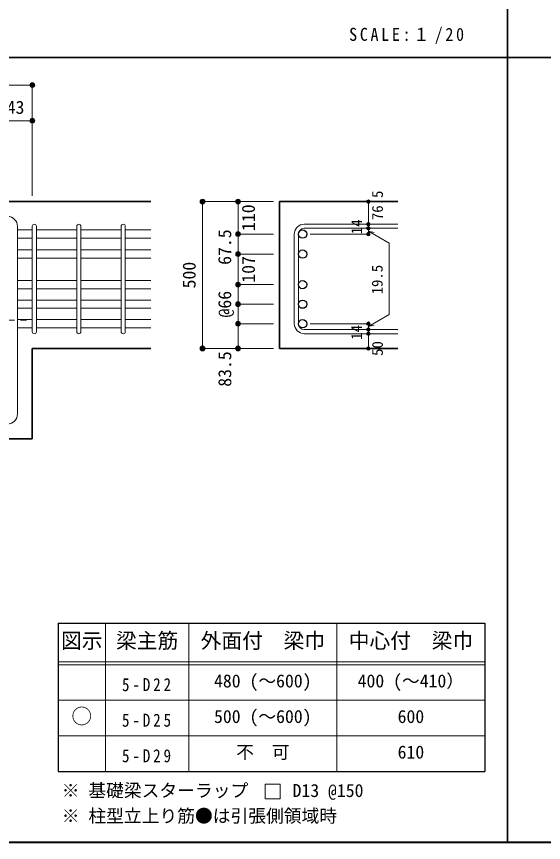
# Model space of a CAD drawing. Units: millimetres at full size, sheet at 1:20; details may follow other scales. Extents: x -3982 to 3969, y -2797 to 2801.
# Drawn here: x -2407 to -628, y -2797 to -10 of the extents above; entities that cross this region are included whole.
import ezdxf
from ezdxf.enums import TextEntityAlignment as Align

# ---------------------------------------------------------------- set-up
doc = ezdxf.new("R2010")
doc.units = ezdxf.units.MM
doc.header["$LTSCALE"] = 20
doc.header["$PDMODE"] = 32
doc.header["$PDSIZE"] = 12
doc.linetypes.add('CHAIN1', pattern=[8, 5, -1, 1, -1])
for name, color, linetype, lineweight in [('6-1_躯体線', 2, 'Continuous', 35), ('6-4_フープ', 7, 'Continuous', 18), ('6-5_梁主筋', 7, 'Continuous', 18), ('6-6_S.T.P.', 7, 'Continuous', 18), ('6-7_文字', 7, 'Continuous', 18), ('6-D_寸法', 4, 'Continuous', 9), ('6-E_枠', 7, 'Continuous', 18), ('F-0_枠', 6, 'Continuous', 40)]:
    doc.layers.add(name, color=color, linetype=linetype, lineweight=lineweight)
doc.styles.add('ＭＳ ゴシック', font='')
doc.styles.get('ＭＳ ゴシック').set_extended_font_data('MS Gothic')

msp = doc.modelspace()

# ---------------------------------------------------------------- linework, layer by layer
at = {"layer": '6-1_躯体線'}
for p, q in [((-1953.87, -634.67), (-3153.87, -634.67)), ((-1519.2, -634.67), (-1119.2, -634.67)), ((-1519.2, -634.67), (-1519.2, -1130.17)), ((-2353.87, -1434.67), (-2353.87, -1130.17)), ((-1953.87, -1130.17), (-2353.87, -1130.17)), ((-1519.2, -1130.17), (-1119.2, -1130.17)), ((-2353.87, -1434.67), (-2453.37, -1434.67))]:
    msp.add_line(p, q, dxfattribs=at)
at = {"layer": '6-4_フープ'}
msp.add_line((-2403.87, -1351.17), (-2403.87, -718.17), dxfattribs=at)
for centre, start, end in [((-2437.37, -718.17), 0, 90), ((-2437.37, -1351.17), 270, 0)]:
    msp.add_arc(centre, 33.5, start, end, dxfattribs=at)
at = {"layer": '6-5_梁主筋'}
for p, q in [((-2353.87, -730.28), (-2403.87, -730.28)), ((-2203.87, -730.28), (-2339.87, -730.28)), ((-2053.87, -730.28), (-2189.87, -730.28)), ((-1953.87, -730.28), (-2039.87, -730.28)), ((-2353.87, -758.28), (-2403.87, -758.28)), ((-2203.87, -758.28), (-2339.87, -758.28)), ((-2053.87, -758.28), (-2189.87, -758.28)), ((-1953.87, -758.28), (-2039.87, -758.28)), ((-2353.87, -797.67), (-2403.87, -797.67)), ((-2203.87, -797.67), (-2339.87, -797.67)), ((-2053.87, -797.67), (-2189.87, -797.67)), ((-1953.87, -797.67), (-2039.87, -797.67)), ((-2353.87, -825.67), (-2403.87, -825.67)), ((-2203.87, -825.67), (-2339.87, -825.67)), ((-2053.87, -825.67), (-2189.87, -825.67)), ((-1953.87, -825.67), (-2039.87, -825.67)), ((-2353.87, -900.67), (-2403.87, -900.67)), ((-2203.87, -900.67), (-2339.87, -900.67)), ((-2053.87, -900.67), (-2189.87, -900.67)), ((-1953.87, -900.67), (-2039.87, -900.67)), ((-2353.87, -928.67), (-2403.87, -928.67)), ((-2203.87, -928.67), (-2339.87, -928.67)), ((-2053.87, -928.67), (-2189.87, -928.67)), ((-1953.87, -928.67), (-2039.87, -928.67)), ((-2353.87, -966.67), (-2403.87, -966.67)), ((-2203.87, -966.67), (-2339.87, -966.67)), ((-2053.87, -966.67), (-2189.87, -966.67)), ((-1953.87, -966.67), (-2039.87, -966.67)), ((-2353.87, -994.67), (-2403.87, -994.67)), ((-2203.87, -994.67), (-2339.87, -994.67)), ((-2053.87, -994.67), (-2189.87, -994.67)), ((-1953.87, -994.67), (-2039.87, -994.67)), ((-2353.87, -1032.67), (-2403.87, -1032.67)), ((-2203.87, -1032.67), (-2339.87, -1032.67)), ((-2053.87, -1032.67), (-2189.87, -1032.67)), ((-1953.87, -1032.67), (-2039.87, -1032.67)), ((-2353.87, -1060.67), (-2403.87, -1060.67)), ((-2203.87, -1060.67), (-2339.87, -1060.67)), ((-2053.87, -1060.67), (-2189.87, -1060.67)), ((-1953.87, -1060.67), (-2039.87, -1060.67))]:
    msp.add_line(p, q, dxfattribs=at)
at = {"layer": '6-5_梁主筋', "color": 3, "lineweight": 25}
for centre in [(-1441.2, -744.28), (-1441.2, -811.67), (-1441.2, -914.67), (-1441.2, -980.67), (-1441.2, -1046.67)]:
    msp.add_circle(centre, 14, dxfattribs=at)
at = {"layer": '6-6_S.T.P.'}
for p, q in [((-2353.87, -1073.17), (-2353.87, -718.17)), ((-2353.87, -1073.17), (-2353.87, -718.17)), ((-2353.87, -1073.17), (-2353.87, -718.17)), ((-2353.87, -1073.17), (-2353.87, -718.17)), ((-2339.87, -1073.17), (-2339.87, -718.17)), ((-2339.87, -1073.17), (-2339.87, -718.17)), ((-2339.87, -1073.17), (-2339.87, -718.17)), ((-2339.87, -1073.17), (-2339.87, -718.17)), ((-2203.87, -1073.17), (-2203.87, -718.17)), ((-2189.87, -1073.17), (-2189.87, -718.17)), ((-2053.87, -1073.17), (-2053.87, -718.17)), ((-2039.87, -1073.17), (-2039.87, -718.17)), ((-1435.7, -710.78), (-1119.2, -710.78)), ((-1469.2, -744.28), (-1469.2, -1046.67)), ((-1455.2, -744.28), (-1455.2, -1046.67)), ((-1435.7, -724.78), (-1119.2, -724.78)), ((-1435.7, -1066.17), (-1119.2, -1066.17)), ((-1435.7, -1080.17), (-1119.2, -1080.17))]:
    msp.add_line(p, q, dxfattribs=at)
for centre, radius, start, end in [((-2346.87, -717.78), 7, 0, 180), ((-2346.87, -717.78), 7, 0, 180), ((-2346.87, -717.78), 7, 0, 180), ((-2346.87, -717.78), 7, 0, 180), ((-2196.87, -717.78), 7, 0, 180), ((-2046.87, -717.78), 7, 0, 180), ((-1435.7, -744.28), 33.5, 90, 180), ((-1435.7, -744.28), 19.5, 90, 180), ((-1435.7, -1046.67), 33.5, 180, 270), ((-1435.7, -1046.67), 19.5, 180, 270), ((-2346.87, -1073.17), 7, 180, 0), ((-2346.87, -1073.17), 7, 180, 0), ((-2346.87, -1073.17), 7, 180, 0), ((-2346.87, -1073.17), 7, 180, 0), ((-2196.87, -1073.17), 7, 180, 0), ((-2046.87, -1073.17), 7, 180, 0)]:
    msp.add_arc(centre, radius, start, end, dxfattribs=at)
at = {"layer": '6-7_文字'}
msp.add_lwpolyline([(-1567.39, -2649.9), (-1517.39, -2649.9), (-1517.39, -2599.9), (-1567.39, -2599.9)], close=True, dxfattribs=at)
at = {"layer": '6-D_寸法'}
for p, q in [((-2353.87, -241.65), (-3153.87, -241.65)), ((-2353.87, -241.65), (-2353.87, -361.65)), ((-2496.87, -361.65), (-2353.87, -361.65)), ((-2353.87, -361.65), (-2353.87, -614.67)), ((-1779.2, -634.67), (-1779.2, -1130.17)), ((-1659.2, -634.67), (-1659.2, -744.28)), ((-1219.2, -710.21), (-1219.2, -634.67)), ((-1219.2, -724.78), (-1219.2, -710.78)), ((-1659.2, -744.28), (-1539.2, -744.28)), ((-1659.2, -744.28), (-1659.2, -811.67)), ((-1219.2, -744.28), (-1415.29, -744.28)), ((-1219.2, -733.96), (-1149.14, -774.41)), ((-1219.2, -733.96), (-1199.88, -739.13)), ((-1149.14, -774.41), (-1149.14, -1015.97)), ((-1659.2, -811.67), (-1539.2, -811.67)), ((-1659.2, -811.67), (-1659.2, -914.67)), ((-1659.2, -914.67), (-1539.2, -914.67)), ((-1659.2, -914.67), (-1659.2, -980.67)), ((-1659.2, -914.67), (-1659.2, -980.67)), ((-1659.2, -980.67), (-1539.2, -980.67)), ((-1659.2, -980.67), (-1659.2, -1046.67)), ((-1219.2, -1056.42), (-1149.14, -1015.97)), ((-1659.2, -1046.67), (-1539.2, -1046.67)), ((-1659.2, -1130.17), (-1659.2, -1046.67)), ((-1219.2, -1046.67), (-1415.29, -1046.67)), ((-1219.2, -1066.17), (-1219.2, -1046.67)), ((-1219.2, -1056.42), (-1199.88, -1051.25)), ((-1219.2, -1080.17), (-1219.2, -1066.17)), ((-1219.2, -1130.17), (-1219.2, -1080.17)), ((-1779.2, -1130.17), (-1669.33, -1130.17)), ((-1779.2, -1130.17), (-1659.2, -1130.17)), ((-1659.2, -1130.17), (-1539.2, -1130.17))]:
    msp.add_line(p, q, dxfattribs=at)
at = {"layer": '6-D_寸法', "linetype": 'CHAIN1'}
msp.add_line((-3153.87, -1034.67), (-2353.87, -1034.67), dxfattribs=at)
at = {"layer": '6-D_寸法'}
for points in [[(-1779.2, -634.67), (-1659.2, -634.67), (-1539.2, -634.67)], [(-1219.2, -724.21), (-1219.2, -744.28), (-1219.2, -724.21)]]:
    msp.add_lwpolyline(points, dxfattribs=at)
for centre, radius in [((-2353.87, -241.65), 8), ((-2353.87, -241.65), 7.2), ((-2353.87, -241.65), 6.4), ((-2353.87, -241.65), 5.6), ((-2353.87, -241.65), 4.8), ((-2353.87, -241.65), 4), ((-2353.87, -241.65), 3.2), ((-2353.87, -241.65), 2.4), ((-2353.87, -241.65), 1.6), ((-2353.87, -241.65), 0.8), ((-2353.87, -361.65), 8), ((-2353.87, -361.65), 7.2), ((-2353.87, -361.65), 6.4), ((-2353.87, -361.65), 5.6), ((-2353.87, -361.65), 4.8), ((-2353.87, -361.65), 4), ((-2353.87, -361.65), 3.2), ((-2353.87, -361.65), 2.4), ((-2353.87, -361.65), 1.6), ((-2353.87, -361.65), 0.8), ((-1779.2, -634.67), 8), ((-1779.2, -634.67), 7.2), ((-1779.2, -634.67), 6.4), ((-1779.2, -634.67), 5.6), ((-1779.2, -634.67), 4.8), ((-1779.2, -634.67), 4), ((-1779.2, -634.67), 3.2), ((-1779.2, -634.67), 2.4), ((-1779.2, -634.67), 1.6), ((-1779.2, -634.67), 0.8), ((-1659.2, -634.67), 8), ((-1659.2, -634.67), 7.2), ((-1659.2, -634.67), 6.4), ((-1659.2, -634.67), 5.6), ((-1659.2, -634.67), 4.8), ((-1659.2, -634.67), 4), ((-1659.2, -634.67), 3.2), ((-1659.2, -634.67), 2.4), ((-1659.2, -634.67), 1.6), ((-1659.2, -634.67), 0.8), ((-1219.2, -634.67), 4), ((-1219.2, -634.67), 3.6), ((-1219.2, -634.67), 3.2), ((-1219.2, -634.67), 2.8), ((-1219.2, -634.67), 2.4), ((-1219.2, -634.67), 2), ((-1219.2, -634.67), 1.6), ((-1219.2, -634.67), 1.2), ((-1219.2, -634.67), 0.8), ((-1219.2, -634.67), 0.4), ((-1219.2, -710.78), 4), ((-1219.2, -724.78), 4), ((-1219.2, -710.78), 3.6), ((-1219.2, -724.78), 3.6), ((-1219.2, -710.78), 3.2), ((-1219.2, -724.78), 3.2), ((-1219.2, -710.78), 2.8), ((-1219.2, -724.78), 2.8), ((-1219.2, -710.78), 2.4), ((-1219.2, -724.78), 2.4), ((-1219.2, -710.78), 2), ((-1219.2, -724.78), 2), ((-1219.2, -710.78), 1.6), ((-1219.2, -724.78), 1.6), ((-1219.2, -710.78), 1.2), ((-1219.2, -724.78), 1.2), ((-1219.2, -710.78), 0.8), ((-1219.2, -724.78), 0.8), ((-1219.2, -710.78), 0.4), ((-1219.2, -724.78), 0.4), ((-1659.2, -744.28), 8), ((-1659.2, -744.28), 7.2), ((-1659.2, -744.28), 6.4), ((-1659.2, -744.28), 5.6), ((-1659.2, -744.28), 4.8), ((-1659.2, -744.28), 4), ((-1659.2, -744.28), 3.2), ((-1659.2, -744.28), 2.4), ((-1659.2, -744.28), 1.6), ((-1659.2, -744.28), 0.8), ((-1219.2, -744.28), 4), ((-1219.2, -744.28), 3.6), ((-1219.2, -744.28), 3.2), ((-1219.2, -744.28), 2.8), ((-1219.2, -744.28), 2.4), ((-1219.2, -744.28), 2), ((-1219.2, -744.28), 1.6), ((-1219.2, -744.28), 1.2), ((-1219.2, -744.28), 0.8), ((-1219.2, -744.28), 0.4), ((-1659.2, -811.67), 8), ((-1659.2, -811.67), 7.2), ((-1659.2, -811.67), 6.4), ((-1659.2, -811.67), 5.6), ((-1659.2, -811.67), 4.8), ((-1659.2, -811.67), 4), ((-1659.2, -811.67), 3.2), ((-1659.2, -811.67), 2.4), ((-1659.2, -811.67), 1.6), ((-1659.2, -811.67), 0.8), ((-1659.2, -914.67), 8), ((-1659.2, -914.67), 7.2), ((-1659.2, -914.67), 6.4), ((-1659.2, -914.67), 5.6), ((-1659.2, -914.67), 4.8), ((-1659.2, -914.67), 4), ((-1659.2, -914.67), 3.2), ((-1659.2, -914.67), 2.4), ((-1659.2, -914.67), 1.6), ((-1659.2, -914.67), 0.8), ((-1659.2, -980.67), 8), ((-1659.2, -980.67), 7.2), ((-1659.2, -980.67), 6.4), ((-1659.2, -980.67), 5.6), ((-1659.2, -980.67), 4.8), ((-1659.2, -980.67), 4), ((-1659.2, -980.67), 3.2), ((-1659.2, -980.67), 2.4), ((-1659.2, -980.67), 1.6), ((-1659.2, -980.67), 0.8), ((-1659.2, -1046.67), 8), ((-1659.2, -1046.67), 7.2), ((-1659.2, -1046.67), 6.4), ((-1659.2, -1046.67), 5.6), ((-1659.2, -1046.67), 4.8), ((-1659.2, -1046.67), 4), ((-1659.2, -1046.67), 3.2), ((-1659.2, -1046.67), 2.4), ((-1659.2, -1046.67), 1.6), ((-1659.2, -1046.67), 0.8), ((-1219.2, -1046.67), 4), ((-1219.2, -1046.67), 3.6), ((-1219.2, -1046.67), 3.2), ((-1219.2, -1046.67), 2.8), ((-1219.2, -1046.67), 2.4), ((-1219.2, -1046.67), 2), ((-1219.2, -1046.67), 1.6), ((-1219.2, -1046.67), 1.2), ((-1219.2, -1046.67), 0.8), ((-1219.2, -1046.67), 0.4), ((-1219.2, -1066.17), 4), ((-1219.2, -1080.17), 4), ((-1219.2, -1066.17), 3.6), ((-1219.2, -1080.17), 3.6), ((-1219.2, -1066.17), 3.2), ((-1219.2, -1080.17), 3.2), ((-1219.2, -1066.17), 2.8), ((-1219.2, -1080.17), 2.8), ((-1219.2, -1066.17), 2.4), ((-1219.2, -1080.17), 2.4), ((-1219.2, -1066.17), 2), ((-1219.2, -1080.17), 2), ((-1219.2, -1066.17), 1.6), ((-1219.2, -1080.17), 1.6), ((-1219.2, -1066.17), 1.2), ((-1219.2, -1080.17), 1.2), ((-1219.2, -1066.17), 0.8), ((-1219.2, -1080.17), 0.8), ((-1219.2, -1066.17), 0.4), ((-1219.2, -1080.17), 0.4), ((-1779.2, -1130.17), 8), ((-1779.2, -1130.17), 7.2), ((-1779.2, -1130.17), 6.4), ((-1779.2, -1130.17), 5.6), ((-1779.2, -1130.17), 4.8), ((-1779.2, -1130.17), 4), ((-1779.2, -1130.17), 3.2), ((-1779.2, -1130.17), 2.4), ((-1779.2, -1130.17), 1.6), ((-1779.2, -1130.17), 0.8), ((-1659.2, -1130.17), 8), ((-1659.2, -1130.17), 7.2), ((-1659.2, -1130.17), 6.4), ((-1659.2, -1130.17), 5.6), ((-1659.2, -1130.17), 4.8), ((-1659.2, -1130.17), 4), ((-1659.2, -1130.17), 3.2), ((-1659.2, -1130.17), 2.4), ((-1659.2, -1130.17), 1.6), ((-1659.2, -1130.17), 0.8), ((-1219.2, -1130.17), 4), ((-1219.2, -1130.17), 3.6), ((-1219.2, -1130.17), 3.2), ((-1219.2, -1130.17), 2.8), ((-1219.2, -1130.17), 2.4), ((-1219.2, -1130.17), 2), ((-1219.2, -1130.17), 1.6), ((-1219.2, -1130.17), 1.2), ((-1219.2, -1130.17), 0.8), ((-1219.2, -1130.17), 0.4)]:
    msp.add_circle(centre, radius, dxfattribs=at)
at = {"layer": '6-D_寸法', "color": 7}
for p in [(-2353.87, -241.65), (-2353.87, -361.65), (-1779.2, -634.67), (-1659.2, -634.67), (-1219.2, -634.67), (-1219.2, -710.78), (-1219.2, -724.78), (-1659.2, -744.28), (-1219.2, -744.28), (-1659.2, -811.67), (-1659.2, -914.67), (-1659.2, -980.67), (-1659.2, -1046.67), (-1219.2, -1046.67), (-1219.2, -1066.17), (-1219.2, -1080.17), (-1779.2, -1130.17), (-1659.2, -1130.17), (-1219.2, -1130.17)]:
    msp.add_point(p, dxfattribs=at)
at = {"layer": '6-E_枠', "color": 3, "lineweight": 25}
for p, q in [((-2267.02, -2056.95), (-2267.02, -2556.95)), ((-2267.02, -2056.95), (-825.33, -2056.95)), ((-825.33, -2056.95), (-825.33, -2556.95)), ((-2267.02, -2556.95), (-825.33, -2556.95))]:
    msp.add_line(p, q, dxfattribs=at)
at = {"layer": '6-E_枠'}
for p, q in [((-2107.02, -2056.95), (-2107.02, -2556.95)), ((-1825.33, -2056.95), (-1825.33, -2556.95)), ((-1325.33, -2056.95), (-1325.33, -2556.95)), ((-2267.02, -2186.95), (-825.33, -2186.95)), ((-2267.02, -2196.95), (-825.33, -2196.95)), ((-2267.02, -2316.95), (-825.33, -2316.95)), ((-2267.02, -2436.95), (-825.33, -2436.95))]:
    msp.add_line(p, q, dxfattribs=at)
at = {"layer": 'F-0_枠', "color": 2, "lineweight": 35}
for p, q in [((-749.76, 2800.77), (-749.76, -2796.83)), ((-3981.92, -148.03), (2482.4, -148.03))]:
    msp.add_line(p, q, dxfattribs=at)
at = {"layer": 'F-0_枠'}
msp.add_line((3969.4, -2796.83), (-3981.92, -2796.83), dxfattribs=at)

# ---------------------------------------------------------------- texts
at = {"layer": '6-7_文字', "color": 2, "style": 'ＭＳ ゴシック'}
for s, p in [('図示', (-2257.02, -2156.95)), ('梁主筋', (-2071.17, -2156.95)), ('外面付\u3000梁巾', (-1785.33, -2156.95)), ('中心付\u3000梁巾', (-1285.33, -2156.95)), ('○', (-2222.02, -2411.95))]:
    msp.add_text(s, height=51.32, dxfattribs=at).set_placement(p, align=Align.BOTTOM_LEFT)
at = {"layer": '6-7_文字', "style": 'ＭＳ ゴシック'}
for s, p in [('480 (～600)', (-1740.33, -2286.95)), ('400 (～410）', (-1255.33, -2286.95)), ('500 (～600)', (-1740.33, -2406.95)), ('600', (-1120.33, -2406.95)), ('不\u3000可', (-1665.33, -2526.95)), ('610', (-1120.33, -2526.95)), ('※ 基礎梁スターラップ     D13 @150', (-2254.64, -2656.67)), ('※ 柱型立上り筋●は引張側領域時', (-2254.64, -2742.34))]:
    msp.add_text(s, height=43.99, dxfattribs=at).set_placement(p, align=Align.BOTTOM_LEFT)
at = {"layer": '6-7_文字', "color": 2, "insert": (-1283.99, -103.03), "char_height": 43.99, "attachment_point": 7, "style": 'ＭＳ ゴシック'}
msp.add_mtext('\\T1.34;\\W0.9;SCALE:１/20', dxfattribs=at)
at = {"layer": '6-7_文字', "char_height": 43.99, "attachment_point": 7, "style": 'ＭＳ ゴシック'}
for s, insert in [('\\T1.38;\\W0.85;5-D22', (-2051.17, -2286.95)), ('\\T1.38;\\W0.85;5-D25', (-2051.17, -2406.95)), ('\\T1.38;\\W0.85;5-D29', (-2051.17, -2526.95))]:
    msp.add_mtext(s, dxfattribs=dict(at, insert=insert))
at = {"layer": '6-D_寸法', "style": 'ＭＳ ゴシック'}
msp.add_text('143', height=43.99, dxfattribs=at).set_placement((-2470.37, -351.65), align=Align.BOTTOM_LEFT)
for s, height, p in [('76.5', 36.66, (-1159.11, -697.17)), ('110', 43.99, (-1589.2, -733.74)), ('14', 36.66, (-1229.2, -744.67)), ('67.5', 43.99, (-1669.2, -847.98)), ('107', 43.99, (-1589.2, -908.17)), ('500', 43.99, (-1789.2, -927.42)), ('19.5', 36.66, (-1159.88, -947.67)), ('@66', 43.99, (-1669.2, -1025.67)), ('14', 36.66, (-1229.59, -1100.86)), ('50', 36.66, (-1159.2, -1155.17)), ('83.5', 43.99, (-1668.89, -1259.3))]:
    msp.add_text(s, height=height, rotation=90, dxfattribs=at).set_placement(p, align=Align.BOTTOM_LEFT)

doc.saveas('drawing.dxf')
